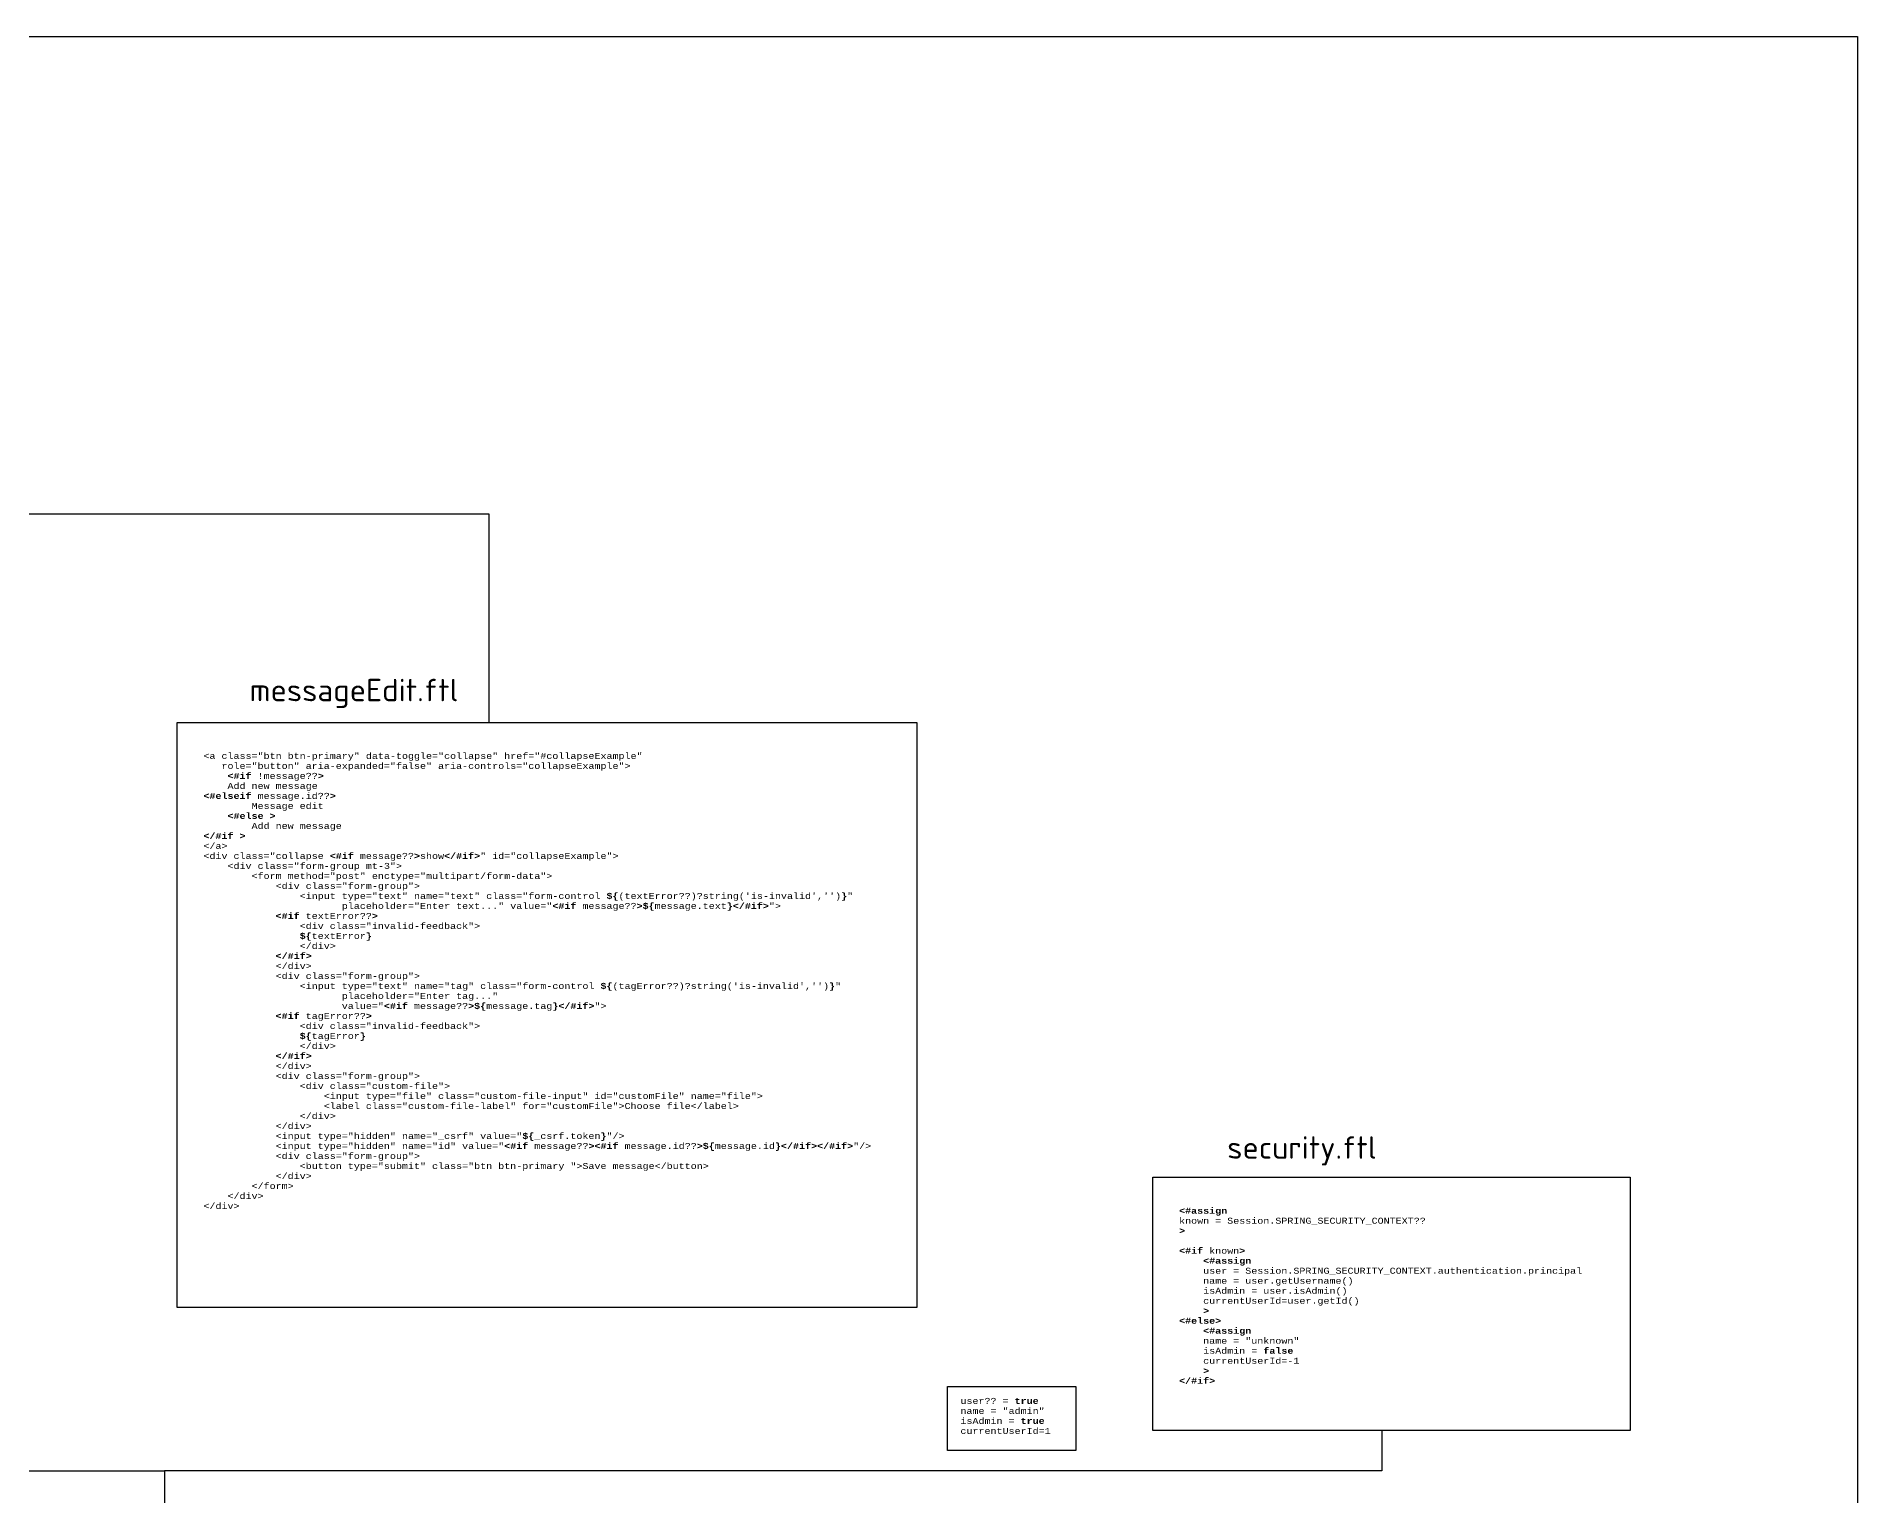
# Model space of a CAD drawing. Header units: millimetres. Extents: x 5823 to 8280, y 2612 to 3787.
# Drawn here: x 7711 to 8280, y 3282 to 3738 of the extents above; entities that cross this region are included whole.
import ezdxf

# ---------------------------------------------------------------- set-up
doc = ezdxf.new("R2010")
doc.units = ezdxf.units.MM
doc.styles.get("Standard").update_dxf_attribs({"font": 'arial.ttf'})

msp = doc.modelspace()

# ---------------------------------------------------------------- linework, layer by layer
at = {"color": 4, "lineweight": 30}
msp.add_lwpolyline([(7065.88, 3738.43), (8279.92, 3738.43), (8279.92, 2814.83), (7065.88, 2814.83)], close=True, dxfattribs=at)
at = {"color": 64, "lineweight": 30}
msp.add_lwpolyline([(7266.09, 3589.26), (7274.24, 3593.06), (7266.09, 3589.26), (7274.15, 3586.72), (7266.09, 3589.26), (7852.36, 3589.26), (7852.36, 3524.04)], dxfattribs=at)
msp.add_lwpolyline([(7755.05, 3524.04), (7986.08, 3524.04), (7986.08, 3341.21), (7755.05, 3341.21)], close=True, dxfattribs=at)
at = {"color": 2, "lineweight": 30}
for points in [[(7478.52, 3421.35), (7482.68, 3419.27), (7478.8, 3416.99), (7482.68, 3419.27), (7451.45, 3419.27), (7451.45, 3290.2), (7751.15, 3290.2)], [(8131.31, 3302.73), (8131.31, 3290.2), (7751.15, 3290.2), (7751.15, 3260.53), (7748.14, 3266.08), (7751.15, 3260.53), (7754.48, 3265.81)]]:
    msp.add_lwpolyline(points, dxfattribs=at)
for points in [[(8059.79, 3381.9), (8208.94, 3381.9), (8208.94, 3302.73), (8059.79, 3302.73)], [(7995.66, 3316.54), (8035.74, 3316.54), (8035.74, 3296.51), (7995.66, 3296.51)]]:
    msp.add_lwpolyline(points, close=True, dxfattribs=at)

# ---------------------------------------------------------------- texts
at = {"attachment_point": 1}
for s, width, insert, char_height in [('{\\fISOCPEUR|b0|i0|c0|p34;messageEdit.ftl}', 101.5882, (7777.65, 3537.66), 7), ('{\\fCourier New|b0|i0|c204|p49;\\H0.75x;\\C43;\\c6995944;<a \\C9;\\c12237498;class=\\C73;\\c6406821;"btn btn-primary" \\C9;\\c12237498;data-toggle=\\C73;\\c6406821;"collapse" \\C9;\\c12237498;href=\\C73;\\c6406821;"#collapseExample"^J   \\C9;\\c12237498;role=\\C73;\\c6406821;"button" \\C9;\\c12237498;aria-expanded=\\C73;\\c6406821;"false" \\C9;\\c12237498;aria-controls=\\C73;\\c6406821;"collapseExample"\\C43;\\c6995944;>^J    \\fCourier New|b1|i0|c204|p49;\\C23;\\c3307724;<#if \\fCourier New|b0|i0|c204|p49;\\C153;\\c12293992;!\\C9;\\c13023145;message\\C153;\\c12293992;??\\fCourier New|b1|i0|c204|p49;\\C23;\\c3307724;>^J    \\fCourier New|b0|i0|c204|p49;\\C9;\\c13023145;Add new message^J\\fCourier New|b1|i0|c204|p49;\\C23;\\c3307724;<#elseif \\fCourier New|b0|i0|c204|p49;\\C9;\\c13023145;message.id\\C153;\\c12293992;??\\fCourier New|b1|i0|c204|p49;\\C23;\\c3307724;>^J        \\fCourier New|b0|i0|c204|p49;\\C9;\\c13023145;Message edit^J    \\fCourier New|b1|i0|c204|p49;\\C23;\\c3307724;<#else >^J        \\fCourier New|b0|i0|c204|p49;\\C9;\\c13023145;Add new message^J\\fCourier New|b1|i0|c204|p49;\\C23;\\c3307724;</#if >\\P\\fCourier New|b0|i0|c204|p49;\\C43;\\c6995944;</a>^J<div \\C9;\\c12237498;class=\\C73;\\c6406821;"collapse \\fCourier New|b1|i0|c204|p49;\\C23;\\c3307724;<#if \\fCourier New|b0|i0|c204|p49;\\C9;\\c13023145;message\\C153;\\c12293992;??\\fCourier New|b1|i0|c204|p49;\\C23;\\c3307724;>\\fCourier New|b0|i0|c204|p49;\\C73;\\c6406821;show\\fCourier New|b1|i0|c204|p49;\\C23;\\c3307724;</#if>\\fCourier New|b0|i0|c204|p49;\\C73;\\c6406821;" \\C9;\\c12237498;id=\\C73;\\c6406821;"collapseExample"\\C43;\\c6995944;>^J    <div \\C9;\\c12237498;class=\\C73;\\c6406821;"form-group mt-3"\\C43;\\c6995944;>^J        <form \\C9;\\c12237498;method=\\C73;\\c6406821;"post" \\C9;\\c12237498;enctype=\\C73;\\c6406821;"multipart/form-data"\\C43;\\c6995944;>^J            <div \\C9;\\c12237498;class=\\C73;\\c6406821;"form-group"\\C43;\\c6995944;>^J                <input \\C9;\\c12237498;type=\\C73;\\c6406821;"text" \\C9;\\c12237498;name=\\C73;\\c6406821;"text" \\C9;\\c12237498;class=\\C73;\\c6406821;"form-control \\fCourier New|b1|i0|c204|p49;\\C23;\\c3307724;$\\{\\fCourier New|b0|i0|c204|p49;\\C9;\\c13023145;(textError\\C153;\\c12293992;??\\C9;\\c13023145;)\\C153;\\c12293992;?\\C9;\\c13023145;string(\\C75;\\c5867370;\'is-invalid\'\\C23;\\c3307724;,\\C75;\\c5867370;\'\'\\C9;\\c13023145;)\\fCourier New|b1|i0|c204|p49;\\C23;\\c3307724;\\}\\fCourier New|b0|i0|c204|p49;\\C73;\\c6406821;"^J                       \\C9;\\c12237498;placeholder=\\C73;\\c6406821;"Enter text..." \\C9;\\c12237498;value=\\C73;\\c6406821;"\\fCourier New|b1|i0|c204|p49;\\C23;\\c3307724;<#if \\fCourier New|b0|i0|c204|p49;\\C9;\\c13023145;message\\C153;\\c12293992;??\\fCourier New|b1|i0|c204|p49;\\C23;\\c3307724;>$\\{\\fCourier New|b0|i0|c204|p49;\\C9;\\c13023145;message.text\\fCourier New|b1|i0|c204|p49;\\C23;\\c3307724;\\}</#if>\\fCourier New|b0|i0|c204|p49;\\C73;\\c6406821;"\\C43;\\c6995944;>^J            \\fCourier New|b1|i0|c204|p49;\\C23;\\c3307724;<#if \\fCourier New|b0|i0|c204|p49;\\C9;\\c13023145;textError\\C153;\\c12293992;??\\fCourier New|b1|i0|c204|p49;\\C23;\\c3307724;>^J                \\fCourier New|b0|i0|c204|p49;\\C43;\\c6995944;<div \\C9;\\c12237498;class=\\C73;\\c6406821;"invalid-feedback"\\C43;\\c6995944;>^J                \\fCourier New|b1|i0|c204|p49;\\C23;\\c3307724;$\\{\\fCourier New|b0|i0|c204|p49;\\C9;\\c13023145;textError\\fCourier New|b1|i0|c204|p49;\\C23;\\c3307724;\\}^J                \\fCourier New|b0|i0|c204|p49;\\C43;\\c6995944;</div>^J            \\fCourier New|b1|i0|c204|p49;\\C23;\\c3307724;</#if>^J            \\fCourier New|b0|i0|c204|p49;\\C43;\\c6995944;</div>^J            <div \\C9;\\c12237498;class=\\C73;\\c6406821;"form-group"\\C43;\\c6995944;>^J                <input \\C9;\\c12237498;type=\\C73;\\c6406821;"text" \\C9;\\c12237498;name=\\C73;\\c6406821;"tag" \\C9;\\c12237498;class=\\C73;\\c6406821;"form-control \\fCourier New|b1|i0|c204|p49;\\C23;\\c3307724;$\\{\\fCourier New|b0|i0|c204|p49;\\C9;\\c13023145;(tagError\\C153;\\c12293992;??\\C9;\\c13023145;)\\C153;\\c12293992;?\\C9;\\c13023145;string(\\C75;\\c5867370;\'is-invalid\'\\C23;\\c3307724;,\\C75;\\c5867370;\'\'\\C9;\\c13023145;)\\fCourier New|b1|i0|c204|p49;\\C23;\\c3307724;\\}\\fCourier New|b0|i0|c204|p49;\\C73;\\c6406821;"^J                       \\C9;\\c12237498;placeholder=\\C73;\\c6406821;"Enter tag..."^J                       \\C9;\\c12237498;value=\\C73;\\c6406821;"\\fCourier New|b1|i0|c204|p49;\\C23;\\c3307724;<#if \\fCourier New|b0|i0|c204|p49;\\C9;\\c13023145;message\\C153;\\c12293992;??\\fCourier New|b1|i0|c204|p49;\\C23;\\c3307724;>$\\{\\fCourier New|b0|i0|c204|p49;\\C9;\\c13023145;message.tag\\fCourier New|b1|i0|c204|p49;\\C23;\\c3307724;\\}</#if>\\fCourier New|b0|i0|c204|p49;\\C73;\\c6406821;"\\C43;\\c6995944;>^J            \\fCourier New|b1|i0|c204|p49;\\C23;\\c3307724;<#if \\fCourier New|b0|i0|c204|p49;\\C9;\\c13023145;tagError\\C153;\\c12293992;??\\fCourier New|b1|i0|c204|p49;\\C23;\\c3307724;>^J                \\fCourier New|b0|i0|c204|p49;\\C43;\\c6995944;<div \\C9;\\c12237498;class=\\C73;\\c6406821;"invalid-feedback"\\C43;\\c6995944;>^J                \\fCourier New|b1|i0|c204|p49;\\C23;\\c3307724;$\\{\\fCourier New|b0|i0|c204|p49;\\C9;\\c13023145;tagError\\fCourier New|b1|i0|c204|p49;\\C23;\\c3307724;\\}^J                \\fCourier New|b0|i0|c204|p49;\\C43;\\c6995944;</div>^J            \\fCourier New|b1|i0|c204|p49;\\C23;\\c3307724;</#if>^J            \\fCourier New|b0|i0|c204|p49;\\C43;\\c6995944;</div>^J            <div \\C9;\\c12237498;class=\\C73;\\c6406821;"form-group"\\C43;\\c6995944;>^J                <div \\C9;\\c12237498;class=\\C73;\\c6406821;"custom-file"\\C43;\\c6995944;>^J                    <input \\C9;\\c12237498;type=\\C73;\\c6406821;"file" \\C9;\\c12237498;class=\\C73;\\c6406821;"custom-file-input" \\C9;\\c12237498;id=\\C73;\\c6406821;"customFile" \\C9;\\c12237498;name=\\C73;\\c6406821;"file"\\C43;\\c6995944;>^J                    <label \\C9;\\c12237498;class=\\C73;\\c6406821;"custom-file-label" \\C9;\\c12237498;for=\\C73;\\c6406821;"customFile"\\C43;\\c6995944;>\\C9;\\c13023145;Choose file\\C43;\\c6995944;</label>^J                </div>^J            </div>^J            <input \\C9;\\c12237498;type=\\C73;\\c6406821;"hidden" \\C9;\\c12237498;name=\\C73;\\c6406821;"_csrf" \\C9;\\c12237498;value=\\C73;\\c6406821;"\\fCourier New|b1|i0|c204|p49;\\C23;\\c3307724;$\\{\\fCourier New|b0|i0|c204|p49;\\C9;\\c13023145;_csrf.token\\fCourier New|b1|i0|c204|p49;\\C23;\\c3307724;\\}\\fCourier New|b0|i0|c204|p49;\\C73;\\c6406821;"\\C43;\\c6995944;/>^J            <input \\C9;\\c12237498;type=\\C73;\\c6406821;"hidden" \\C9;\\c12237498;name=\\C73;\\c6406821;"id" \\C9;\\c12237498;value=\\C73;\\c6406821;"\\fCourier New|b1|i0|c204|p49;\\C23;\\c3307724;<#if \\fCourier New|b0|i0|c204|p49;\\C9;\\c13023145;message\\C153;\\c12293992;??\\fCourier New|b1|i0|c204|p49;\\C23;\\c3307724;><#if \\fCourier New|b0|i0|c204|p49;\\C9;\\c13023145;message.id\\C153;\\c12293992;??\\fCourier New|b1|i0|c204|p49;\\C23;\\c3307724;>$\\{\\fCourier New|b0|i0|c204|p49;\\C9;\\c13023145;message.id\\fCourier New|b1|i0|c204|p49;\\C23;\\c3307724;\\}</#if></#if>\\fCourier New|b0|i0|c204|p49;\\C73;\\c6406821;"\\C43;\\c6995944;/>^J            <div \\C9;\\c12237498;class=\\C73;\\c6406821;"form-group"\\C43;\\c6995944;>^J                <button \\C9;\\c12237498;type=\\C73;\\c6406821;"submit" \\C9;\\c12237498;class=\\C73;\\c6406821;"btn btn-primary "\\C43;\\c6995944;>\\C9;\\c13023145;Save message\\C43;\\c6995944;</button>^J            </div>^J        </form>^J    </div>^J</div>}', 236.2947, (7763.26, 3514.53), 2.5), ('{\\fISOCPEUR|b0|i0|c0|p34;security.ftl}', 101.5882, (8083.03, 3394.71), 7), ('{\\fCourier New|b1|i0|c204|p49;\\H0.75x;\\C23;\\c3307724;<#assign^J\\fCourier New|b0|i0|c204|p49;\\C9;\\c13023145;known = Session.SPRING_SECURITY_CONTEXT\\C153;\\c12293992;??^J\\fCourier New|b1|i0|c204|p49;\\C23;\\c3307724;>^J^J<#if \\fCourier New|b0|i0|c204|p49;\\C9;\\c13023145;known\\fCourier New|b1|i0|c204|p49;\\C23;\\c3307724;>^J    <#assign^J    \\fCourier New|b0|i0|c204|p49;\\C9;\\c13023145;user = Session.SPRING_SECURITY_CONTEXT.authentication.principal^J    name = user.getUsername()^J    isAdmin = user.isAdmin()^J    currentUserId=user.getId()^J    \\fCourier New|b1|i0|c204|p49;\\C23;\\c3307724;>^J<#else>^J    <#assign^J    \\fCourier New|b0|i0|c204|p49;\\C9;\\c13023145;name = \\C75;\\c5867370;"unknown"^J    \\C9;\\c13023145;isAdmin = \\fCourier New|b1|i0|c204|p49;\\C23;\\c3307724;false^J    \\fCourier New|b0|i0|c204|p49;\\C9;\\c13023145;currentUserId=-\\C153;\\c12293992;1^J    \\fCourier New|b1|i0|c204|p49;\\C23;\\c3307724;>^J</#if>}', 143.1692, (8068, 3372.39), 2.5), ('{\\fCourier New|b1|i0|c204|p49;\\H0.75x;\\C23;\\c3307724;    \\fCourier New|b0|i0|c204|p49;\\C9;\\c13023145;user\\fCourier New|b0|i0|c0|p49;??\\fCourier New|b0|i0|c204|p49; = \\fCourier New|b1|i0|c0|p49;\\C23;\\c3307724;true\\fCourier New|b0|i0|c0|p49;\\C9;\\c13023145;\\P\\fCourier New|b1|i0|c204|p49;\\C23;\\c3307724;    \\fCourier New|b0|i0|c204|p49;\\C9;\\c13023145;name = \\C75;\\c5867370;"\\fCourier New|b0|i0|c0|p49;admin\\fCourier New|b0|i0|c204|p49;"^J    \\C9;\\c13023145;isAdmin = \\fCourier New|b1|i0|c0|p49;\\C23;\\c3307724;true\\fCourier New|b1|i0|c204|p49;^J    \\fCourier New|b0|i0|c204|p49;\\C9;\\c13023145;currentUserId=\\C153;\\c12293992;1}', 48.321, (7992.19, 3312.96), 2.5)]:
    msp.add_mtext_dynamic_manual_height_columns(s, width=width, gutter_width=12.5, heights=[0], dxfattribs=dict(at, insert=insert, char_height=char_height))

doc.saveas('drawing.dxf')
